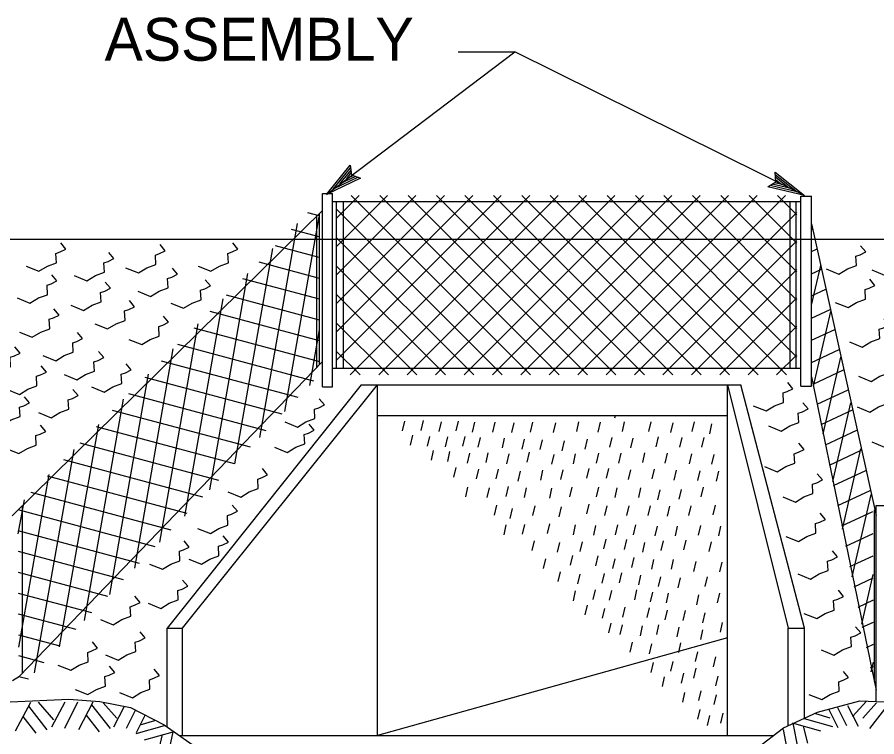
# Model space of a CAD drawing. Extents: x -894 to 866, y -476 to 714.
# Drawn here: x -334.5 to -194.1, y -209.8 to -92.4 of the extents above; entities that cross this region are included whole.
import ezdxf

# ---------------------------------------------------------------- set-up
doc = ezdxf.new("R2010")
doc.units = 0
for name, color, linetype in [('56 Stage 3 Anno', 7, 'Continuous'), ('57 Undefined', 7, 'Continuous'), ('59 Sndwall Anno', 7, 'Continuous'), ('60 Nongeo Data', 7, 'Continuous')]:
    doc.layers.add(name, color=color, linetype=linetype)

msp = doc.modelspace()

# ---------------------------------------------------------------- linework, layer by layer
at = {"layer": '56 Stage 3 Anno'}
for p, q in [((-283.99, -121.34), (-253.24, -98.09)), ((-262.48, -98.09), (-253.24, -98.09)), ((-205.93, -121.55), (-253.24, -98.09)), ((-283.98, -121.35), (-280.09, -116.6)), ((-282.89, -120.49), (-280.05, -117.03)), ((-281.81, -119.65), (-279.97, -117.41)), ((-280.72, -118.79), (-279.94, -117.84)), ((-280.09, -116.6), (-280.09, -116.6)), ((-280.09, -116.6), (-279.89, -118.14)), ((-210.61, -119.28), (-210.74, -117.72)), ((-210.74, -117.72), (-210.74, -117.72)), ((-210.74, -117.72), (-205.93, -121.55)), ((-278.44, -118.7), (-283.98, -121.35)), ((-278.83, -118.55), (-282.9, -120.5)), ((-279.23, -118.41), (-281.81, -119.65)), ((-279.59, -118.25), (-280.72, -118.79)), ((-279.89, -118.14), (-278.44, -118.7)), ((-278.44, -118.7), (-278.44, -118.7)), ((-210.7, -118.14), (-207.17, -120.94)), ((-210.65, -118.56), (-208.41, -120.34)), ((-210.64, -118.95), (-209.66, -119.73)), ((-211.91, -120.12), (-210.61, -119.28)), ((-205.93, -121.55), (-211.91, -120.12)), ((-211.91, -120.12), (-211.91, -120.12)), ((-207.18, -120.94), (-211.54, -119.9)), ((-208.41, -120.34), (-211.23, -119.67)), ((-209.66, -119.73), (-210.86, -119.45)), ((-283.98, -121.35), (-283.98, -121.35)), ((-205.93, -121.55), (-205.93, -121.55))]:
    msp.add_line(p, q, dxfattribs=at)
at = {"layer": '59 Sndwall Anno'}
for p, q in [((-271.55, -159.94), (-271.18, -158.34)), ((-268.51, -159.85), (-268.14, -158.25)), ((-265.57, -160.03), (-265.2, -158.43)), ((-262.81, -159.94), (-262.44, -158.34)), ((-260.14, -160.13), (-259.77, -158.53)), ((-256.83, -160.13), (-256.46, -158.53)), ((-250.67, -160.13), (-250.3, -158.53)), ((-243.12, -160.03), (-242.76, -158.43)), ((-239.63, -160.13), (-239.26, -158.53)), ((-236.91, -157.78), (-236.82, -157.42)), ((-235.68, -160.03), (-235.31, -158.43)), ((-231.35, -160.03), (-230.98, -158.43)), ((-224.27, -160.03), (-223.9, -158.43)), ((-253.7, -160.22), (-253.33, -158.62)), ((-246.9, -160.22), (-246.53, -158.62)), ((-227.77, -160.22), (-227.4, -158.62)), ((-221.42, -160.4), (-221.05, -158.8)), ((-270.26, -162.24), (-269.89, -160.64)), ((-267.5, -162.43), (-267.13, -160.83)), ((-264.55, -162.52), (-264.19, -160.92)), ((-261.7, -162.43), (-261.34, -160.83)), ((-259.22, -162.61), (-258.85, -161.01)), ((-255.27, -162.71), (-254.9, -161.1)), ((-252.05, -162.89), (-251.68, -161.29)), ((-241.75, -162.89), (-241.38, -161.29)), ((-237.7, -162.61), (-237.33, -161.01)), ((-234.3, -162.71), (-233.93, -161.1)), ((-230.16, -162.52), (-229.79, -160.92)), ((-226.29, -162.61), (-225.93, -161.01)), ((-222.71, -162.61), (-222.34, -161.01)), ((-249.11, -162.98), (-248.74, -161.38)), ((-245.52, -163.16), (-245.15, -161.56)), ((-266.85, -164.73), (-266.49, -163.13)), ((-264.19, -164.91), (-263.82, -163.31)), ((-260.97, -165.19), (-260.6, -163.59)), ((-257.93, -165.1), (-257.57, -163.5)), ((-254.53, -165.28), (-254.16, -163.68)), ((-251.22, -165.01), (-250.85, -163.4)), ((-247.17, -165.37), (-246.81, -163.77)), ((-243.68, -165.28), (-243.31, -163.68)), ((-239.91, -165.19), (-239.54, -163.59)), ((-236.23, -165.19), (-235.86, -163.59)), ((-232.36, -165.1), (-232, -163.5)), ((-228.69, -165.19), (-228.32, -163.59)), ((-224.73, -165.28), (-224.36, -163.68)), ((-221.05, -165.37), (-220.68, -163.77)), ((-263.18, -167.49), (-262.81, -165.89)), ((-259.5, -167.76), (-259.13, -166.16)), ((-256.28, -167.76), (-255.91, -166.16)), ((-252.69, -168.13), (-252.32, -166.53)), ((-249.01, -167.95), (-248.65, -166.35)), ((-245.7, -167.86), (-245.33, -166.26)), ((-241.47, -167.67), (-241.1, -166.07)), ((-238.25, -167.67), (-237.88, -166.07)), ((-234.66, -167.86), (-234.3, -166.26)), ((-230.8, -167.76), (-230.43, -166.16)), ((-227.22, -167.95), (-226.85, -166.35)), ((-223.35, -168.04), (-222.98, -166.44)), ((-220.32, -168.13), (-219.95, -166.53)), ((-261.24, -170.71), (-260.88, -169.11)), ((-257.75, -170.8), (-257.38, -169.2)), ((-254.62, -170.62), (-254.26, -169.02)), ((-251.68, -170.8), (-251.31, -169.2)), ((-247.54, -170.89), (-247.17, -169.29)), ((-244.23, -170.71), (-243.86, -169.11)), ((-239.91, -170.71), (-239.54, -169.11)), ((-236.87, -170.8), (-236.5, -169.2)), ((-233.01, -170.8), (-232.64, -169.2)), ((-229.9, -171.17), (-229.53, -169.57)), ((-226.39, -171.08), (-226.02, -169.48)), ((-222.8, -170.71), (-222.43, -169.11)), ((-256.56, -173.67), (-256.19, -172.07)), ((-250.3, -173.75), (-249.93, -172.14)), ((-245.98, -173.93), (-245.61, -172.33)), ((-241.47, -173.47), (-241.1, -171.87)), ((-238.53, -173.75), (-238.16, -172.14)), ((-234.94, -173.75), (-234.57, -172.14)), ((-231.44, -173.75), (-231.08, -172.14)), ((-228.32, -173.84), (-227.95, -172.24)), ((-224.82, -173.75), (-224.46, -172.14)), ((-220.87, -173.65), (-220.5, -172.05)), ((-253.98, -174.21), (-253.61, -172.61)), ((-254.99, -176.88), (-254.62, -175.27)), ((-251.96, -176.78), (-251.59, -175.18)), ((-247.91, -176.69), (-247.54, -175.09)), ((-243.68, -176.88), (-243.31, -175.27)), ((-240.36, -176.97), (-240, -175.37)), ((-236.78, -176.88), (-236.41, -175.27)), ((-233.84, -176.88), (-233.47, -175.27)), ((-223.26, -176.97), (-222.89, -175.37)), ((-230.34, -177.06), (-229.97, -175.46)), ((-227.03, -177.06), (-226.66, -175.46)), ((-219.95, -177.06), (-219.58, -175.46)), ((-250.39, -179.45), (-250.02, -177.85)), ((-246.25, -179.73), (-245.89, -178.13)), ((-242.57, -179.63), (-242.21, -178.03)), ((-238.71, -179.18), (-238.34, -177.57)), ((-235.31, -179.27), (-234.94, -177.67)), ((-232.36, -179.73), (-232, -178.13)), ((-229.33, -179.45), (-228.96, -177.85)), ((-225.65, -179.36), (-225.28, -177.76)), ((-221.51, -179.63), (-221.14, -178.03)), ((-248.55, -182.4), (-248.18, -180.8)), ((-244.14, -181.85), (-243.77, -180.24)), ((-240, -181.94), (-239.63, -180.34)), ((-237.24, -182.4), (-236.87, -180.8)), ((-234.11, -182.21), (-233.74, -180.61)), ((-230.89, -182.49), (-230.53, -180.89)), ((-227.67, -182.49), (-227.31, -180.89)), ((-223.99, -182.86), (-223.63, -181.26)), ((-219.76, -182.95), (-219.4, -181.35)), ((-246.16, -184.51), (-245.79, -182.91)), ((-242.94, -184.88), (-242.57, -183.28)), ((-238.99, -184.79), (-238.62, -183.19)), ((-236.14, -184.7), (-235.77, -183.1)), ((-233.01, -185.06), (-232.64, -183.46)), ((-229.79, -185.34), (-229.42, -183.74)), ((-222.16, -185.34), (-221.79, -183.74)), ((-226.57, -185.52), (-226.2, -183.92)), ((-243.68, -187.64), (-243.31, -186.04)), ((-240.46, -187.46), (-240.09, -185.85)), ((-237.79, -187.55), (-237.42, -185.95)), ((-233.67, -187.49), (-233.3, -185.89)), ((-231.08, -187.83), (-230.71, -186.23)), ((-228.5, -188.01), (-228.13, -186.41)), ((-220.13, -188.01), (-219.76, -186.41)), ((-223.53, -188.29), (-223.17, -186.69)), ((-241.75, -189.94), (-241.38, -188.34)), ((-238.9, -190.49), (-238.53, -188.89)), ((-235.58, -190.31), (-235.22, -188.71)), ((-231.63, -190.4), (-231.26, -188.8)), ((-228.69, -190.77), (-228.32, -189.17)), ((-225.74, -190.86), (-225.37, -189.26)), ((-222.52, -191.23), (-222.16, -189.63)), ((-237.88, -192.89), (-237.52, -191.28)), ((-236.04, -193.16), (-235.68, -191.56)), ((-232.73, -193.35), (-232.37, -191.75)), ((-230.07, -193.16), (-229.7, -191.56)), ((-226.75, -193.53), (-226.39, -191.93)), ((-219.67, -192.79), (-219.31, -191.19)), ((-222.89, -193.99), (-222.52, -192.39)), ((-234.39, -196.02), (-234.02, -194.41)), ((-231.26, -196.29), (-230.89, -194.69)), ((-226.48, -196.11), (-226.11, -194.51)), ((-223.72, -197.58), (-223.35, -195.98)), ((-230.98, -199.33), (-230.62, -197.73)), ((-227.77, -199.15), (-227.4, -197.54)), ((-220.78, -198.41), (-220.41, -196.81)), ((-223.99, -200.25), (-223.63, -198.65)), ((-229.14, -201.63), (-228.78, -200.03)), ((-226.02, -201.08), (-225.65, -199.48)), ((-220.41, -201.54), (-220.04, -199.94)), ((-225.83, -204.21), (-225.47, -202.61)), ((-223.17, -203.93), (-222.8, -202.33)), ((-220.68, -204.58), (-220.32, -202.97)), ((-332.31, -204.23), (-334.79, -208.93)), ((-332.63, -204.83), (-329.61, -208.73)), ((-331.03, -204.21), (-328.52, -207.06)), ((-326.71, -204.21), (-328.84, -208.28)), ((-324.64, -204.21), (-326.76, -208.49)), ((-322.12, -204.21), (-324.48, -208.7)), ((-322.32, -204.6), (-319.3, -208.5)), ((-320.45, -204.28), (-318.2, -206.82)), ((-198.92, -204.76), (-197.16, -208.12)), ((-195.85, -204.01), (-198.1, -206.55)), ((-194.18, -204.28), (-196.43, -206.82)), ((-192.32, -204.6), (-195.34, -208.5)), ((-317.01, -204.92), (-318.77, -208.28)), ((-315.23, -205.55), (-316.69, -208.49)), ((-313.6, -206.25), (-315.06, -209.19)), ((-223.35, -206.97), (-222.98, -205.37)), ((-219.58, -207.61), (-219.21, -206.01)), ((-201.73, -206.79), (-204.12, -206.1)), ((-201.95, -205.39), (-200.49, -208.33)), ((-200.54, -205.07), (-199.08, -208)), ((-333.53, -206.54), (-331.41, -209.26)), ((-323.22, -206.3), (-321.09, -209.03)), ((-314.41, -207.87), (-312.02, -207.18)), ((-221.79, -207.98), (-221.42, -206.38)), ((-203.27, -208.94), (-207.92, -207.62)), ((-207.87, -207.62), (-207.02, -211.76)), ((-201.31, -208.2), (-205.92, -206.92)), ((-315.05, -209.28), (-310.44, -207.99)), ((-313.68, -210.34), (-309.03, -209.02)), ((-309.08, -209.02), (-309.93, -213.16)), ((-209.45, -208.64), (-208.64, -212.7)), ((-206.17, -208.09), (-205.48, -210.86)), ((-310.78, -209.49), (-311.47, -212.27))]:
    msp.add_line(p, q, dxfattribs=at)
for points in [[(-333, -133.05), (-330.92, -133.9), (-329.53, -133.05), (-328.06, -132.51), (-328.14, -130.97), (-327.44, -130.74), (-326.52, -130.27), (-327.37, -129.27)], [(-316.77, -133.32), (-314.69, -134.17), (-313.3, -133.32), (-311.83, -132.78), (-311.91, -131.24), (-311.22, -131.01), (-310.29, -130.55), (-311.14, -129.54)], [(-304.92, -133.05), (-302.84, -133.9), (-301.45, -133.05), (-299.98, -132.51), (-300.06, -130.97), (-299.37, -130.74), (-298.44, -130.27), (-299.29, -129.27)], [(-202.41, -133.51), (-200.33, -134.36), (-198.94, -133.51), (-197.47, -132.97), (-197.55, -131.42), (-196.85, -131.19), (-195.93, -130.73), (-196.78, -129.73)], [(-194.97, -133.67), (-192.89, -134.52), (-191.5, -133.67), (-190.04, -133.14), (-190.12, -131.59), (-189.42, -131.36), (-188.49, -130.9), (-189.34, -129.89)], [(-325.16, -134.6), (-323.08, -135.45), (-321.69, -134.6), (-320.22, -134.06), (-320.3, -132.52), (-319.61, -132.29), (-318.68, -131.82), (-319.53, -130.82)], [(-334.46, -138.25), (-332.38, -139.1), (-330.99, -138.25), (-329.52, -137.71), (-329.6, -136.16), (-328.9, -135.93), (-327.98, -135.47), (-328.83, -134.47)], [(-314.77, -137.15), (-312.68, -138), (-311.3, -137.15), (-309.83, -136.62), (-309.91, -135.07), (-309.21, -134.84), (-308.29, -134.38), (-309.14, -133.37)], [(-325.71, -139.43), (-323.62, -140.28), (-322.23, -139.43), (-320.77, -138.9), (-320.85, -137.35), (-320.15, -137.12), (-319.23, -136.66), (-320.08, -135.65)], [(-309.39, -139.07), (-307.31, -139.92), (-305.92, -139.07), (-304.45, -138.53), (-304.53, -136.99), (-303.84, -136.76), (-302.91, -136.29), (-303.76, -135.29)], [(-200.92, -138.96), (-198.84, -139.81), (-197.45, -138.96), (-195.99, -138.42), (-196.06, -136.88), (-195.37, -136.65), (-194.44, -136.19), (-195.29, -135.18)], [(-321.79, -142.44), (-319.71, -143.29), (-318.32, -142.44), (-316.85, -141.9), (-316.93, -140.36), (-316.23, -140.13), (-315.31, -139.67), (-316.16, -138.66)], [(-334.1, -143.81), (-332.01, -144.66), (-330.62, -143.81), (-329.16, -143.27), (-329.24, -141.73), (-328.54, -141.5), (-327.62, -141.04), (-328.47, -140.03)], [(-316.23, -145), (-314.14, -145.85), (-312.76, -145), (-311.29, -144.46), (-311.37, -142.92), (-310.67, -142.69), (-309.75, -142.22), (-310.6, -141.22)], [(-198.61, -145.41), (-196.52, -146.26), (-195.14, -145.41), (-193.67, -144.87), (-193.75, -143.33), (-193.05, -143.1), (-192.13, -142.63), (-192.98, -141.63)], [(-330.27, -147.64), (-328.18, -148.49), (-326.8, -147.64), (-325.33, -147.11), (-325.41, -145.56), (-324.71, -145.33), (-323.79, -144.87), (-324.64, -143.86)], [(-340.48, -150.01), (-338.39, -150.86), (-337.01, -150.01), (-335.54, -149.47), (-335.62, -147.93), (-334.92, -147.7), (-334, -147.24), (-334.85, -146.23)], [(-326.8, -150.74), (-324.72, -151.59), (-323.33, -150.74), (-321.86, -150.21), (-321.94, -148.66), (-321.25, -148.43), (-320.32, -147.97), (-321.17, -146.96)], [(-197.12, -151.03), (-195.04, -151.88), (-193.65, -151.03), (-192.18, -150.49), (-192.26, -148.95), (-191.57, -148.72), (-190.64, -148.25), (-191.49, -147.25)], [(-336.19, -153.12), (-334.11, -153.97), (-332.72, -153.12), (-331.25, -152.58), (-331.33, -151.03), (-330.64, -150.8), (-329.71, -150.34), (-330.56, -149.34)], [(-322.33, -152.75), (-320.25, -153.6), (-318.86, -152.75), (-317.4, -152.21), (-317.47, -150.66), (-316.78, -150.44), (-315.85, -149.97), (-316.7, -148.97)], [(-214.31, -155.82), (-212.22, -156.67), (-210.83, -155.82), (-209.37, -155.28), (-209.45, -153.74), (-208.75, -153.51), (-207.83, -153.05), (-208.68, -152.04)], [(-197.36, -156.02), (-195.27, -156.87), (-193.89, -156.02), (-192.42, -155.48), (-192.5, -153.94), (-191.8, -153.71), (-190.88, -153.24), (-191.73, -152.24)], [(-338.92, -158.13), (-336.84, -158.98), (-335.45, -158.13), (-333.99, -157.59), (-334.07, -156.05), (-333.37, -155.82), (-332.44, -155.36), (-333.29, -154.35)], [(-330.99, -156.94), (-328.91, -157.79), (-327.52, -156.94), (-326.06, -156.41), (-326.14, -154.86), (-325.44, -154.63), (-324.51, -154.17), (-325.36, -153.16)], [(-290.8, -158.47), (-288.72, -159.32), (-287.33, -158.47), (-285.87, -157.93), (-285.95, -156.39), (-285.25, -156.16), (-284.32, -155.69), (-285.17, -154.69)], [(-211.82, -159.13), (-209.74, -159.98), (-208.35, -159.13), (-206.89, -158.59), (-206.97, -157.05), (-206.27, -156.82), (-205.35, -156.35), (-206.2, -155.35)], [(-194.98, -161.74), (-192.9, -162.59), (-191.51, -161.74), (-190.04, -161.21), (-190.12, -159.66), (-189.43, -159.43), (-188.5, -158.97), (-189.35, -157.96)], [(-336.28, -162.78), (-334.2, -163.63), (-332.81, -162.78), (-331.35, -162.24), (-331.42, -160.7), (-330.73, -160.47), (-329.8, -160.01), (-330.65, -159)], [(-292.46, -162.6), (-290.37, -163.45), (-288.99, -162.6), (-287.52, -162.06), (-287.6, -160.52), (-286.9, -160.29), (-285.98, -159.82), (-286.83, -158.82)], [(-212.49, -165.74), (-210.4, -166.59), (-209.02, -165.74), (-207.55, -165.21), (-207.63, -163.66), (-206.93, -163.43), (-206.01, -162.97), (-206.86, -161.96)], [(-300.06, -169.87), (-297.97, -170.72), (-296.59, -169.87), (-295.12, -169.34), (-295.2, -167.79), (-294.5, -167.56), (-293.58, -167.1), (-294.43, -166.09)], [(-209.51, -170.7), (-207.43, -171.55), (-206.04, -170.7), (-204.57, -170.16), (-204.65, -168.62), (-203.96, -168.39), (-203.03, -167.93), (-203.88, -166.92)], [(-305.01, -175.83), (-302.93, -176.68), (-301.54, -175.83), (-300.08, -175.29), (-300.15, -173.74), (-299.46, -173.51), (-298.53, -173.05), (-299.38, -172.05)], [(-209.02, -177.15), (-206.93, -178), (-205.55, -177.15), (-204.08, -176.61), (-204.16, -175.06), (-203.46, -174.83), (-202.54, -174.37), (-203.39, -173.37)], [(-312.85, -181.66), (-310.77, -182.51), (-309.38, -181.66), (-307.91, -181.12), (-307.99, -179.58), (-307.3, -179.35), (-306.37, -178.89), (-307.22, -177.88)], [(-306.47, -180.84), (-304.39, -181.69), (-303, -180.84), (-301.53, -180.3), (-301.61, -178.76), (-300.92, -178.53), (-299.99, -178.06), (-300.84, -177.06)], [(-207.03, -183.26), (-204.95, -184.11), (-203.56, -183.26), (-202.1, -182.73), (-202.18, -181.18), (-201.48, -180.95), (-200.56, -180.49), (-201.4, -179.48)], [(-313.11, -188.06), (-311.03, -188.91), (-309.64, -188.06), (-308.17, -187.52), (-308.25, -185.98), (-307.56, -185.75), (-306.63, -185.28), (-307.48, -184.28)], [(-206.04, -189.71), (-203.96, -190.56), (-202.57, -189.71), (-201.11, -189.17), (-201.19, -187.63), (-200.49, -187.4), (-199.56, -186.93), (-200.41, -185.93)], [(-320.88, -190.7), (-318.79, -191.55), (-317.41, -190.7), (-315.94, -190.17), (-316.02, -188.62), (-315.32, -188.39), (-314.4, -187.93), (-315.25, -186.92)], [(-203.24, -195.66), (-201.15, -196.51), (-199.76, -195.66), (-198.3, -195.12), (-198.38, -193.58), (-197.68, -193.35), (-196.76, -192.89), (-197.61, -191.88)], [(-320.05, -196.49), (-317.97, -197.34), (-316.58, -196.49), (-315.11, -195.95), (-315.19, -194.4), (-314.5, -194.18), (-313.57, -193.71), (-314.42, -192.71)], [(-327.82, -198.14), (-325.73, -198.99), (-324.34, -198.14), (-322.88, -197.6), (-322.96, -196.06), (-322.26, -195.83), (-321.34, -195.37), (-322.19, -194.36)], [(-325.01, -202.11), (-322.92, -202.96), (-321.54, -202.11), (-320.07, -201.57), (-320.15, -200.02), (-319.45, -199.8), (-318.53, -199.33), (-319.38, -198.33)], [(-317.74, -202.61), (-315.65, -203.46), (-314.27, -202.61), (-312.8, -202.07), (-312.88, -200.52), (-312.18, -200.29), (-311.26, -199.83), (-312.11, -198.83)], [(-205.22, -202.93), (-203.13, -203.78), (-201.75, -202.93), (-200.28, -202.4), (-200.36, -200.85), (-199.66, -200.62), (-198.74, -200.16), (-199.59, -199.16)]]:
    msp.add_lwpolyline(points, dxfattribs=at)
at = {"layer": '60 Nongeo Data'}
for p, q in [((-284.61, -152.74), (-284.61, -121.2)), ((-284.61, -121.2), (-282.97, -121.2)), ((-282.97, -152.74), (-282.97, -121.2)), ((-282.39, -125.27), (-278.65, -121.53)), ((-282.39, -129.91), (-274.01, -121.53)), ((-282.39, -134.55), (-269.37, -121.53)), ((-282.39, -139.19), (-264.73, -121.53)), ((-282.39, -143.83), (-260.09, -121.53)), ((-282.39, -148.47), (-255.45, -121.53)), ((-280.09, -150.81), (-250.81, -121.53)), ((-250.65, -150.81), (-279.93, -121.53)), ((-275.45, -150.81), (-246.17, -121.53)), ((-246.01, -150.81), (-275.29, -121.53)), ((-270.81, -150.81), (-241.53, -121.53)), ((-241.37, -150.81), (-270.65, -121.53)), ((-266.17, -150.81), (-236.89, -121.53)), ((-236.73, -150.81), (-266.01, -121.53)), ((-261.53, -150.81), (-232.25, -121.53)), ((-232.09, -150.81), (-261.37, -121.53)), ((-256.89, -150.81), (-227.61, -121.53)), ((-227.45, -150.81), (-256.73, -121.53)), ((-252.25, -150.81), (-222.97, -121.53)), ((-222.81, -150.81), (-252.09, -121.53)), ((-247.61, -150.81), (-218.33, -121.53)), ((-218.17, -150.81), (-247.45, -121.53)), ((-242.97, -150.81), (-213.69, -121.53)), ((-213.53, -150.81), (-242.81, -121.53)), ((-238.33, -150.81), (-209.05, -121.53)), ((-208.89, -150.81), (-238.17, -121.53)), ((-207.18, -147.89), (-233.53, -121.53)), ((-207.18, -143.25), (-228.89, -121.53)), ((-207.18, -138.61), (-224.25, -121.53)), ((-207.18, -133.97), (-219.61, -121.53)), ((-207.18, -129.33), (-214.97, -121.53)), ((-207.18, -124.69), (-210.33, -121.53)), ((-206.52, -152.66), (-206.52, -121.65)), ((-206.52, -121.65), (-204.79, -121.65)), ((-204.79, -152.66), (-204.79, -121.65)), ((-282.97, -122.51), (-206.48, -122.51)), ((-282.33, -149.72), (-282.33, -122.55)), ((-281.18, -149.72), (-281.18, -122.55)), ((-208.26, -149.72), (-208.26, -122.55)), ((-207.28, -149.72), (-207.28, -122.55)), ((-335.28, -173.81), (-284.61, -123.97)), ((-285.19, -124.86), (-287.01, -124.37)), ((-285.58, -149.61), (-285.58, -124.85)), ((-285.14, -149.16), (-285.14, -124.47)), ((-255.29, -150.81), (-282.39, -123.72)), ((-233.69, -150.81), (-207.18, -124.3)), ((-294.87, -161.03), (-288.71, -126.09)), ((-290.79, -156.76), (-285.19, -125.03)), ((-204.79, -126.16), (-194.23, -173.74)), ((-285.18, -128.26), (-289.67, -127.05)), ((-204.79, -127.05), (-204.61, -126.97)), ((-440.56, -128.64), (-104.89, -128.64)), ((-259.93, -150.81), (-282.39, -128.36)), ((-229.05, -150.81), (-207.18, -128.94)), ((-298.95, -165.29), (-292.76, -130.19)), ((-285.16, -131.66), (-292.32, -129.74)), ((-204.79, -130.67), (-203.89, -130.25)), ((-285.14, -135.06), (-294.98, -132.42)), ((-264.57, -150.81), (-282.39, -133)), ((-204.79, -139.4), (-203.3, -132.95)), ((-303.04, -169.56), (-296.82, -134.28)), ((-224.41, -150.81), (-207.18, -133.58)), ((-204.79, -134.29), (-203.17, -133.54)), ((-285.13, -138.46), (-297.64, -135.11)), ((-204.79, -137.91), (-202.45, -136.82)), ((-307.12, -173.82), (-300.87, -138.38)), ((-285.11, -141.86), (-300.29, -137.79)), ((-269.21, -150.81), (-282.39, -137.64)), ((-219.77, -150.81), (-207.18, -138.22)), ((-204.79, -141.53), (-201.73, -140.11)), ((-285.1, -145.26), (-302.95, -140.48)), ((-204.48, -152.66), (-201.66, -140.43)), ((-311.2, -178.09), (-304.93, -142.48)), ((-273.85, -150.81), (-282.39, -142.28)), ((-215.13, -150.81), (-207.18, -142.86)), ((-285.09, -148.66), (-305.6, -143.16)), ((-286.7, -152.5), (-285.1, -143.43)), ((-204.79, -145.15), (-201, -143.39)), ((-286.03, -151.8), (-308.26, -145.85)), ((-315.29, -182.35), (-308.98, -146.57)), ((-278.49, -150.81), (-282.39, -146.91)), ((-204.79, -148.77), (-200.29, -146.68)), ((-334.07, -199.95), (-284.66, -148.65)), ((-288.62, -154.51), (-310.92, -148.53)), ((-210.49, -150.81), (-207.18, -147.5)), ((-202.91, -160.43), (-200.01, -147.9)), ((-282.97, -149.72), (-206.6, -149.72)), ((-204.55, -152.29), (-199.56, -149.96)), ((-319.37, -186.61), (-313.03, -150.67)), ((-291.21, -157.21), (-313.57, -151.22)), ((-204.79, -151.14), (-194.23, -202.25)), ((-278.33, -152.42), (-309.99, -192.12)), ((-307.5, -192.12), (-275.65, -152.42)), ((-284.61, -152.74), (-282.97, -152.74)), ((-278.33, -152.42), (-216.34, -152.42)), ((-275.65, -209.63), (-275.65, -152.42)), ((-218.52, -209.63), (-218.52, -152.42)), ((-218.52, -152.42), (-208.61, -192.11)), ((-205.97, -192.11), (-216.34, -152.42)), ((-206.52, -152.66), (-204.79, -152.66)), ((-293.8, -159.91), (-316.23, -153.9)), ((-203.89, -155.59), (-198.84, -153.24)), ((-323.46, -190.88), (-317.09, -154.77)), ((-201.33, -168.19), (-198.37, -155.38)), ((-296.39, -162.61), (-318.89, -156.59)), ((-203.22, -158.9), (-198.12, -156.52)), ((-275.65, -157.42), (-218.52, -157.42)), ((-327.54, -195.14), (-321.14, -158.87)), ((-298.98, -165.32), (-321.54, -159.27)), ((-202.54, -162.21), (-197.4, -159.81)), ((-301.57, -168.02), (-324.2, -161.96)), ((-331.62, -199.4), (-325.19, -162.96)), ((-201.87, -165.51), (-196.68, -163.09)), ((-199.76, -175.96), (-196.73, -162.86)), ((-304.15, -170.72), (-326.85, -164.64)), ((-201.2, -168.82), (-195.96, -166.38)), ((-334.21, -195.2), (-329.25, -167.06)), ((-306.74, -173.43), (-329.51, -167.32)), ((-200.53, -172.13), (-195.24, -169.66)), ((-334.29, -176.75), (-333.3, -171.16)), ((-309.33, -176.13), (-332.17, -170.01)), ((-198.18, -183.73), (-195.09, -170.33)), ((-333.61, -199.47), (-333.61, -172.17)), ((-194.23, -204.09), (-194.23, -172.11)), ((-194.23, -172.11), (-192.46, -172.11)), ((-311.92, -178.83), (-334.3, -172.83)), ((-199.86, -175.44), (-194.77, -173.06)), ((-194.52, -200.82), (-194.52, -172.79)), ((-314.51, -181.54), (-334.29, -176.24)), ((-199.19, -178.75), (-194.76, -176.68)), ((-317.1, -184.24), (-334.28, -179.63)), ((-198.52, -182.05), (-194.74, -180.29)), ((-319.69, -186.94), (-334.26, -183.04)), ((-196.61, -191.49), (-194.73, -183.34)), ((-197.85, -185.36), (-194.73, -183.9)), ((-322.27, -189.64), (-334.25, -186.44)), ((-197.18, -188.67), (-194.71, -187.52)), ((-324.86, -192.35), (-334.23, -189.84)), ((-309.99, -208.18), (-309.99, -192.12)), ((-309.99, -192.12), (-307.5, -192.12)), ((-307.5, -209.63), (-307.5, -192.12)), ((-208.61, -208.02), (-208.61, -192.11)), ((-208.61, -192.11), (-205.97, -192.11)), ((-205.97, -206.8), (-205.97, -192.11)), ((-196.51, -191.97), (-194.7, -191.13)), ((-327.45, -195.05), (-334.22, -193.24)), ((-218.52, -193.69), (-275.65, -209.63)), ((-195.84, -195.28), (-194.68, -194.74)), ((-330.04, -197.75), (-334.2, -196.64)), ((-195.04, -199.26), (-194.67, -197.67)), ((-195.17, -198.59), (-194.67, -198.35)), ((-335.21, -200.64), (-334.07, -199.95)), ((-332.63, -200.46), (-334.19, -200.04)), ((-308, -209.63), (-211.05, -209.63))]:
    msp.add_line(p, q, dxfattribs=at)
msp.add_lwpolyline([(-441.36, -203.76), (-335.57, -204.16), (-326.03, -203.68), (-320.97, -204.1), (-315.95, -205.08), (-310.48, -207.91), (-305.17, -211.6), (-279.36, -231.23), (-275.16, -234.38), (-268.51, -236.27), (-260.43, -236.57), (-250.73, -236.74), (-245.83, -236.13), (-242.21, -234.05), (-233.66, -227.23), (-213.79, -211.74), (-209.39, -208.35), (-203.81, -205.82), (-196.92, -203.98), (-190.19, -204.24), (-106.45, -204.72)], dxfattribs=at)

# ---------------------------------------------------------------- texts
at = {"layer": '57 Undefined'}
msp.add_text('ASSEMBLY', height=7, dxfattribs=at).set_placement((-320.2, -99.54))

doc.saveas('drawing.dxf')
